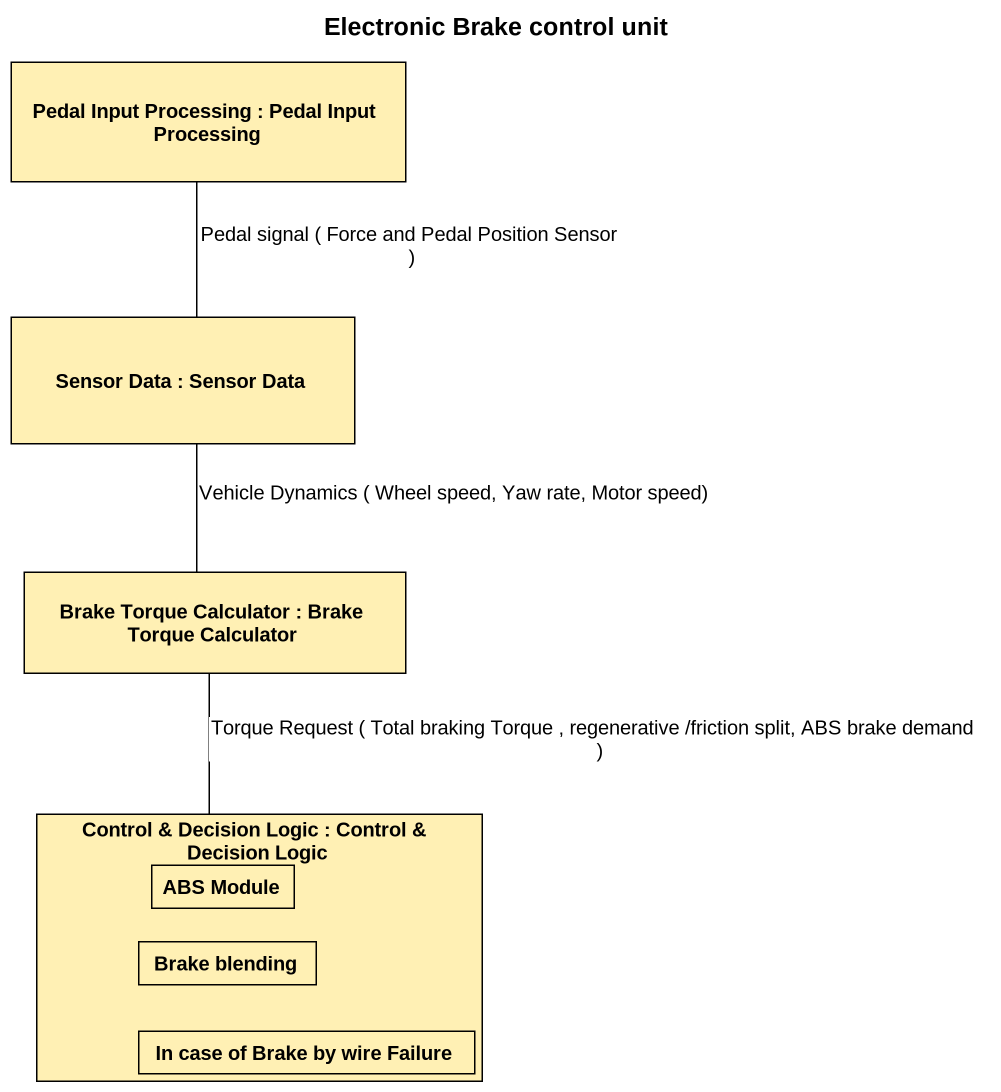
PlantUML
@startuml
title Electronic Brake control unit
rectangle "Pedal Input Processing : Pedal Input Processing" as Pedal_Input_Processing #FFF0B4
rectangle "Sensor Data : Sensor Data" as Sensor_Data #FFF0B4
rectangle "Brake Torque Calculator : Brake Torque Calculator" as Brake_Torque_Calculator #FFF0B4
rectangle "Control & Decision Logic : Control & Decision Logic" as Control_Decision_Logic #FFF0B4 {
  rectangle "ABS Module" as ABS_Module #FFF0B4
  rectangle "Brake blending" as Brake_blending #FFF0B4
  rectangle "In case of Brake by wire Failure" as In_case_of_Brake_by_wire #FFF0B4
}
Pedal_Input_Processing -- Sensor_Data : Pedal signal ( Force and Pedal Position Sensor )
Sensor_Data -- Brake_Torque_Calculator : Vehicle Dynamics ( Wheel speed, Yaw rate, Motor speed)
Brake_Torque_Calculator -- Control_Decision_Logic : Torque Request ( Total braking Torque , regenerative /friction split, ABS brake demand )
@enduml
